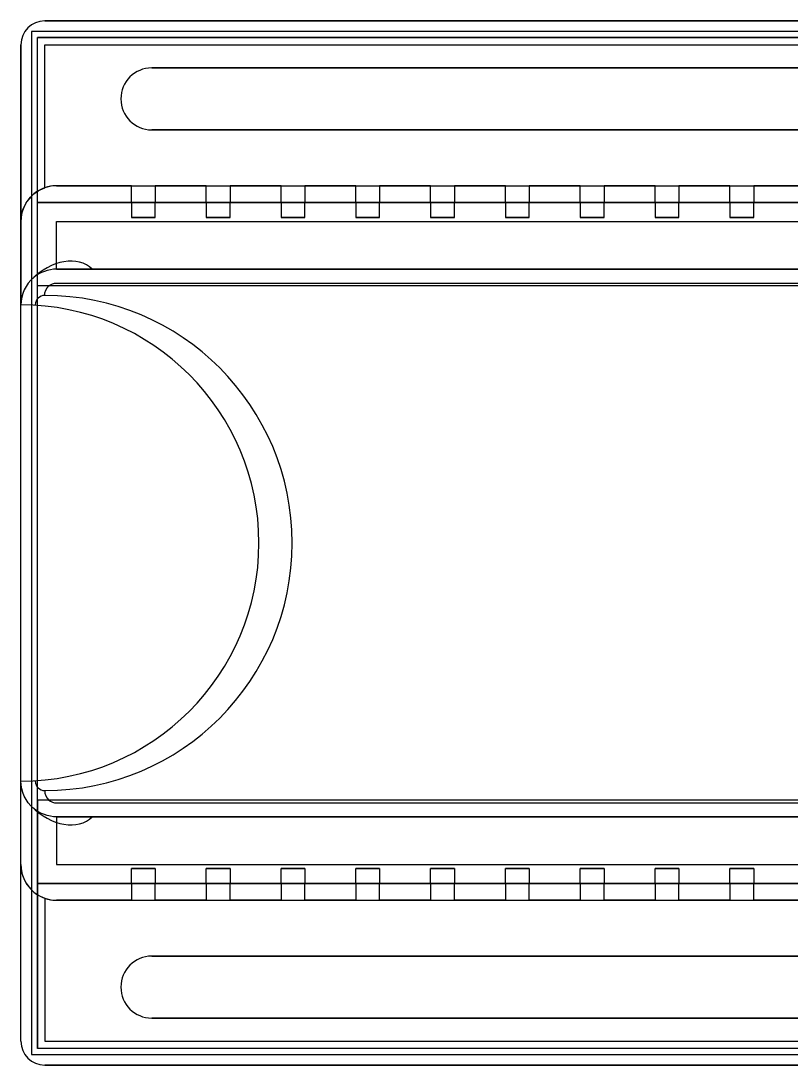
# Model space of a CAD drawing. Header units: millimetres. Extents: x 0 to 127, y -45 to 45.
# Drawn here: x 0 to 64.7, y -43.9 to 43.9 of the extents above; entities that cross this region are included whole.
import ezdxf

# ---------------------------------------------------------------- set-up
doc = ezdxf.new("R2010")
doc.units = ezdxf.units.MM
doc.layers.add('Part__Feature', color=7, linetype='CONTINUOUS')

msp = doc.modelspace()

# ---------------------------------------------------------------- linework, layer by layer
at = {"layer": 'Part__Feature'}
for p, q in [((2, 43.85, 14.54), (2, 43.85)), ((104, 43.85, 14.54), (2, 43.85, 14.54)), ((2, 43.85, 14.54), (2, 43.85)), ((104, 43.85, 14.54), (2, 43.85, 14.54)), ((2, 43.85), (105, 43.85)), ((2, 43.85), (105, 43.85)), ((0.9, 42.95), (0.9, -42.95)), ((0.9, 42.95), (0.9, 42.95, 2)), ((0.9, 42.95, 2), (0.9, -42.95, 2)), ((106.1, 42.95), (0.9, 42.95)), ((106.1, 42.95, 2), (0.9, 42.95, 2)), ((0.9, 42.95), (0.9, 42.95, 2)), ((0.9, 42.95, 2), (0.9, -42.95, 2)), ((106.1, 42.95, 2), (0.9, 42.95, 2)), ((106.1, 42.95), (0.9, 42.95)), ((0.9, 42.95), (0.9, -42.95)), ((1.4, -42.45, 2), (1.4, 42.45, 2)), ((1.4, 42.45, 2), (105.6, 42.45, 2)), ((1.4, 28.6, 15.14), (1.4, 42.45, 15.14)), ((105.6, 42.45, 15.14), (1.4, 42.45, 15.14)), ((1.4, 42.45, 2), (105.6, 42.45, 2)), ((105.6, 42.45, 15.14), (1.4, 42.45, 15.14)), ((1.4, 42.45, 15.14), (1.4, 42.45, 2)), ((1.4, -42.45, 2), (1.4, 42.45, 2)), ((1.4, 42.45, 15.14), (1.4, 42.45, 2)), ((1.4, 28.6, 15.14), (1.4, 42.45, 15.14)), ((0, 41.85), (0, 41.85, 14.54)), ((0, 41.85, 14.54), (0, 27, 14.54)), ((0, 41.85, 14.54), (0, 27, 14.54)), ((0, 41.85), (0, 41.85, 14.54)), ((0, -41.85), (0, 41.85)), ((0, -41.85), (0, 41.85)), ((2, 29.828, 16.54), (2, 41.85, 16.54)), ((2, 41.85, 16.54), (104, 41.85, 16.54)), ((2, 41.85, 16.54), (104, 41.85, 16.54)), ((2, 29.828, 16.54), (2, 41.85, 16.54)), ((96, 39.9, 15.14), (11, 39.9, 15.14)), ((11, 39.9, 16.54), (96, 39.9, 16.54)), ((11, 39.9, 16.54), (11, 39.9, 15.14)), ((11, 39.9, 16.54), (11, 39.9, 15.14)), ((11, 39.9, 16.54), (96, 39.9, 16.54)), ((96, 39.9, 15.14), (11, 39.9, 15.14)), ((11, 34.7, 16.54), (11, 34.7, 15.14)), ((11, 34.7, 15.14), (96, 34.7, 15.14)), ((11, 34.7, 16.54), (11, 34.7, 15.14)), ((96, 34.7, 16.54), (11, 34.7, 16.54)), ((96, 34.7, 16.54), (11, 34.7, 16.54)), ((11, 34.7, 15.14), (96, 34.7, 15.14)), ((9.285, 30, 32.54), (3, 30, 32.54)), ((3, 30, 32.54), (3, 30, 16.54)), ((3, 30, 16.54), (104, 30, 16.54)), ((3, 30, 16.54), (104, 30, 16.54)), ((3, 30, 32.54), (3, 30, 16.54)), ((9.285, 30, 32.54), (3, 30, 32.54)), ((9.285, 30, 20.54), (11.285, 30, 20.54)), ((9.285, 28.6, 20.54), (9.285, 30, 20.54)), ((9.285, 28.6, 20.54), (9.285, 30, 20.54)), ((9.285, 30, 32.54), (9.285, 30, 20.54)), ((9.285, 30, 32.54), (9.285, 30, 20.54)), ((9.285, 30, 20.54), (11.285, 30, 20.54)), ((11.285, 30, 20.54), (11.285, 28.6, 20.54)), ((11.285, 30, 20.54), (11.285, 30, 32.54)), ((11.285, 30, 20.54), (11.285, 28.6, 20.54)), ((15.571, 30, 32.54), (11.285, 30, 32.54)), ((11.285, 30, 20.54), (11.285, 30, 32.54)), ((15.571, 30, 32.54), (11.285, 30, 32.54)), ((15.571, 30, 20.54), (17.571, 30, 20.54)), ((15.571, 28.6, 20.54), (15.571, 30, 20.54)), ((15.571, 28.6, 20.54), (15.571, 30, 20.54)), ((15.571, 30, 32.54), (15.571, 30, 20.54)), ((15.571, 30, 32.54), (15.571, 30, 20.54)), ((15.571, 30, 20.54), (17.571, 30, 20.54)), ((17.571, 30, 20.54), (17.571, 28.6, 20.54)), ((17.571, 30, 20.54), (17.571, 30, 32.54)), ((17.571, 30, 20.54), (17.571, 28.6, 20.54)), ((21.856, 30, 32.54), (17.571, 30, 32.54)), ((17.571, 30, 20.54), (17.571, 30, 32.54)), ((21.856, 30, 32.54), (17.571, 30, 32.54)), ((21.856, 30, 20.54), (23.856, 30, 20.54)), ((21.856, 28.6, 20.54), (21.856, 30, 20.54)), ((21.856, 28.6, 20.54), (21.856, 30, 20.54)), ((21.856, 30, 32.54), (21.856, 30, 20.54)), ((21.856, 30, 32.54), (21.856, 30, 20.54)), ((21.856, 30, 20.54), (23.856, 30, 20.54)), ((23.856, 30, 20.54), (23.856, 28.6, 20.54)), ((23.856, 30, 20.54), (23.856, 30, 32.54)), ((23.856, 30, 20.54), (23.856, 28.6, 20.54)), ((28.141, 30, 32.54), (23.856, 30, 32.54)), ((23.856, 30, 20.54), (23.856, 30, 32.54)), ((28.141, 30, 32.54), (23.856, 30, 32.54)), ((28.141, 30, 20.54), (30.141, 30, 20.54)), ((28.141, 28.6, 20.54), (28.141, 30, 20.54)), ((28.141, 28.6, 20.54), (28.141, 30, 20.54)), ((28.141, 30, 32.54), (28.141, 30, 20.54)), ((28.141, 30, 32.54), (28.141, 30, 20.54)), ((28.141, 30, 20.54), (30.141, 30, 20.54)), ((30.141, 30, 20.54), (30.141, 28.6, 20.54)), ((30.141, 30, 20.54), (30.141, 30, 32.54)), ((30.141, 30, 20.54), (30.141, 28.6, 20.54)), ((34.427, 30, 32.54), (30.141, 30, 32.54)), ((30.141, 30, 20.54), (30.141, 30, 32.54)), ((34.427, 30, 32.54), (30.141, 30, 32.54)), ((34.427, 30, 20.54), (36.427, 30, 20.54)), ((34.427, 28.6, 20.54), (34.427, 30, 20.54)), ((34.427, 28.6, 20.54), (34.427, 30, 20.54)), ((34.427, 30, 32.54), (34.427, 30, 20.54)), ((34.427, 30, 32.54), (34.427, 30, 20.54)), ((34.427, 30, 20.54), (36.427, 30, 20.54)), ((36.427, 30, 20.54), (36.427, 28.6, 20.54)), ((36.427, 30, 20.54), (36.427, 30, 32.54)), ((36.427, 30, 20.54), (36.427, 28.6, 20.54)), ((40.712, 30, 32.54), (36.427, 30, 32.54)), ((36.427, 30, 20.54), (36.427, 30, 32.54)), ((40.712, 30, 32.54), (36.427, 30, 32.54)), ((40.712, 30, 20.54), (42.712, 30, 20.54)), ((40.712, 28.6, 20.54), (40.712, 30, 20.54)), ((40.712, 28.6, 20.54), (40.712, 30, 20.54)), ((40.712, 30, 32.54), (40.712, 30, 20.54)), ((40.712, 30, 32.54), (40.712, 30, 20.54)), ((40.712, 30, 20.54), (42.712, 30, 20.54)), ((42.712, 30, 20.54), (42.712, 28.6, 20.54)), ((42.712, 30, 20.54), (42.712, 30, 32.54)), ((42.712, 30, 20.54), (42.712, 28.6, 20.54)), ((46.997, 30, 32.54), (42.712, 30, 32.54)), ((42.712, 30, 20.54), (42.712, 30, 32.54)), ((46.997, 30, 32.54), (42.712, 30, 32.54)), ((46.997, 30, 20.54), (48.997, 30, 20.54)), ((46.997, 28.6, 20.54), (46.997, 30, 20.54)), ((46.997, 28.6, 20.54), (46.997, 30, 20.54)), ((46.997, 30, 32.54), (46.997, 30, 20.54)), ((46.997, 30, 32.54), (46.997, 30, 20.54)), ((46.997, 30, 20.54), (48.997, 30, 20.54)), ((48.997, 30, 20.54), (48.997, 28.6, 20.54)), ((48.997, 30, 20.54), (48.997, 30, 32.54)), ((48.997, 30, 20.54), (48.997, 28.6, 20.54)), ((53.283, 30, 32.54), (48.997, 30, 32.54)), ((48.997, 30, 20.54), (48.997, 30, 32.54)), ((53.283, 30, 32.54), (48.997, 30, 32.54)), ((53.283, 30, 20.54), (55.283, 30, 20.54)), ((53.283, 28.6, 20.54), (53.283, 30, 20.54)), ((53.283, 28.6, 20.54), (53.283, 30, 20.54)), ((53.283, 30, 32.54), (53.283, 30, 20.54)), ((53.283, 30, 32.54), (53.283, 30, 20.54)), ((53.283, 30, 20.54), (55.283, 30, 20.54)), ((55.283, 30, 20.54), (55.283, 28.6, 20.54)), ((55.283, 30, 20.54), (55.283, 30, 32.54)), ((55.283, 30, 20.54), (55.283, 28.6, 20.54)), ((59.568, 30, 32.54), (55.283, 30, 32.54)), ((55.283, 30, 20.54), (55.283, 30, 32.54)), ((59.568, 30, 32.54), (55.283, 30, 32.54)), ((59.568, 30, 20.54), (61.568, 30, 20.54)), ((59.568, 28.6, 20.54), (59.568, 30, 20.54)), ((59.568, 28.6, 20.54), (59.568, 30, 20.54)), ((59.568, 30, 32.54), (59.568, 30, 20.54)), ((59.568, 30, 32.54), (59.568, 30, 20.54)), ((59.568, 30, 20.54), (61.568, 30, 20.54)), ((61.568, 30, 20.54), (61.568, 28.6, 20.54)), ((61.568, 30, 20.54), (61.568, 30, 32.54)), ((61.568, 30, 20.54), (61.568, 28.6, 20.54)), ((65.853, 30, 32.54), (61.568, 30, 32.54)), ((61.568, 30, 20.54), (61.568, 30, 32.54)), ((65.853, 30, 32.54), (61.568, 30, 32.54)), ((9.285, 28.6, 34.14), (1.4, 28.6, 34.14)), ((1.4, 28.6, 34.14), (1.4, 28.6, 15.14)), ((1.4, 28.6, 15.14), (105.6, 28.6, 15.14)), ((1.4, 21.6, 34.14), (1.4, 28.6, 34.14)), ((9.285, 28.6, 34.14), (1.4, 28.6, 34.14)), ((1.4, 28.6, 15.14), (105.6, 28.6, 15.14)), ((1.4, 28.6, 34.14), (1.4, 28.6, 15.14)), ((1.4, 21.6, 34.14), (1.4, 28.6, 34.14)), ((11.285, 28.6, 20.54), (9.285, 28.6, 20.54)), ((9.285, 28.6, 34.14), (9.285, 27.34, 34.14)), ((9.285, 28.6, 20.54), (9.285, 28.6, 34.14)), ((11.285, 28.6, 20.54), (9.285, 28.6, 20.54)), ((9.285, 28.6, 20.54), (9.285, 28.6, 34.14)), ((9.285, 28.6, 34.14), (9.285, 27.34, 34.14)), ((11.285, 28.6, 34.14), (11.285, 28.6, 20.54)), ((11.285, 27.34, 34.14), (11.285, 28.6, 34.14)), ((15.571, 28.6, 34.14), (11.285, 28.6, 34.14)), ((11.285, 28.6, 34.14), (11.285, 28.6, 20.54)), ((11.285, 27.34, 34.14), (11.285, 28.6, 34.14)), ((15.571, 28.6, 34.14), (11.285, 28.6, 34.14)), ((17.571, 28.6, 20.54), (15.571, 28.6, 20.54)), ((15.571, 28.6, 34.14), (15.571, 27.34, 34.14)), ((15.571, 28.6, 20.54), (15.571, 28.6, 34.14)), ((17.571, 28.6, 20.54), (15.571, 28.6, 20.54)), ((15.571, 28.6, 20.54), (15.571, 28.6, 34.14)), ((15.571, 28.6, 34.14), (15.571, 27.34, 34.14)), ((17.571, 28.6, 34.14), (17.571, 28.6, 20.54)), ((17.571, 27.34, 34.14), (17.571, 28.6, 34.14)), ((21.856, 28.6, 34.14), (17.571, 28.6, 34.14)), ((17.571, 28.6, 34.14), (17.571, 28.6, 20.54)), ((17.571, 27.34, 34.14), (17.571, 28.6, 34.14)), ((21.856, 28.6, 34.14), (17.571, 28.6, 34.14)), ((23.856, 28.6, 20.54), (21.856, 28.6, 20.54)), ((21.856, 28.6, 34.14), (21.856, 27.34, 34.14)), ((21.856, 28.6, 20.54), (21.856, 28.6, 34.14)), ((23.856, 28.6, 20.54), (21.856, 28.6, 20.54)), ((21.856, 28.6, 20.54), (21.856, 28.6, 34.14)), ((21.856, 28.6, 34.14), (21.856, 27.34, 34.14)), ((23.856, 28.6, 34.14), (23.856, 28.6, 20.54)), ((23.856, 27.34, 34.14), (23.856, 28.6, 34.14)), ((28.141, 28.6, 34.14), (23.856, 28.6, 34.14)), ((23.856, 28.6, 34.14), (23.856, 28.6, 20.54)), ((23.856, 27.34, 34.14), (23.856, 28.6, 34.14)), ((28.141, 28.6, 34.14), (23.856, 28.6, 34.14)), ((30.141, 28.6, 20.54), (28.141, 28.6, 20.54)), ((28.141, 28.6, 34.14), (28.141, 27.34, 34.14)), ((28.141, 28.6, 20.54), (28.141, 28.6, 34.14)), ((30.141, 28.6, 20.54), (28.141, 28.6, 20.54)), ((28.141, 28.6, 20.54), (28.141, 28.6, 34.14)), ((28.141, 28.6, 34.14), (28.141, 27.34, 34.14)), ((30.141, 28.6, 34.14), (30.141, 28.6, 20.54)), ((30.141, 27.34, 34.14), (30.141, 28.6, 34.14)), ((34.427, 28.6, 34.14), (30.141, 28.6, 34.14)), ((30.141, 28.6, 34.14), (30.141, 28.6, 20.54)), ((30.141, 27.34, 34.14), (30.141, 28.6, 34.14)), ((34.427, 28.6, 34.14), (30.141, 28.6, 34.14)), ((36.427, 28.6, 20.54), (34.427, 28.6, 20.54)), ((34.427, 28.6, 34.14), (34.427, 27.34, 34.14)), ((34.427, 28.6, 20.54), (34.427, 28.6, 34.14)), ((36.427, 28.6, 20.54), (34.427, 28.6, 20.54)), ((34.427, 28.6, 20.54), (34.427, 28.6, 34.14)), ((34.427, 28.6, 34.14), (34.427, 27.34, 34.14)), ((36.427, 28.6, 34.14), (36.427, 28.6, 20.54)), ((36.427, 27.34, 34.14), (36.427, 28.6, 34.14)), ((40.712, 28.6, 34.14), (36.427, 28.6, 34.14)), ((36.427, 28.6, 34.14), (36.427, 28.6, 20.54)), ((36.427, 27.34, 34.14), (36.427, 28.6, 34.14)), ((40.712, 28.6, 34.14), (36.427, 28.6, 34.14)), ((42.712, 28.6, 20.54), (40.712, 28.6, 20.54)), ((40.712, 28.6, 34.14), (40.712, 27.34, 34.14)), ((40.712, 28.6, 20.54), (40.712, 28.6, 34.14)), ((42.712, 28.6, 20.54), (40.712, 28.6, 20.54)), ((40.712, 28.6, 20.54), (40.712, 28.6, 34.14)), ((40.712, 28.6, 34.14), (40.712, 27.34, 34.14)), ((42.712, 28.6, 34.14), (42.712, 28.6, 20.54)), ((42.712, 27.34, 34.14), (42.712, 28.6, 34.14)), ((46.997, 28.6, 34.14), (42.712, 28.6, 34.14)), ((42.712, 28.6, 34.14), (42.712, 28.6, 20.54)), ((42.712, 27.34, 34.14), (42.712, 28.6, 34.14)), ((46.997, 28.6, 34.14), (42.712, 28.6, 34.14)), ((48.997, 28.6, 20.54), (46.997, 28.6, 20.54)), ((46.997, 28.6, 34.14), (46.997, 27.34, 34.14)), ((46.997, 28.6, 20.54), (46.997, 28.6, 34.14)), ((48.997, 28.6, 20.54), (46.997, 28.6, 20.54)), ((46.997, 28.6, 20.54), (46.997, 28.6, 34.14)), ((46.997, 28.6, 34.14), (46.997, 27.34, 34.14)), ((48.997, 28.6, 34.14), (48.997, 28.6, 20.54)), ((48.997, 27.34, 34.14), (48.997, 28.6, 34.14)), ((53.283, 28.6, 34.14), (48.997, 28.6, 34.14)), ((48.997, 28.6, 34.14), (48.997, 28.6, 20.54)), ((48.997, 27.34, 34.14), (48.997, 28.6, 34.14)), ((53.283, 28.6, 34.14), (48.997, 28.6, 34.14)), ((55.283, 28.6, 20.54), (53.283, 28.6, 20.54)), ((53.283, 28.6, 34.14), (53.283, 27.34, 34.14)), ((53.283, 28.6, 20.54), (53.283, 28.6, 34.14)), ((55.283, 28.6, 20.54), (53.283, 28.6, 20.54)), ((53.283, 28.6, 20.54), (53.283, 28.6, 34.14)), ((53.283, 28.6, 34.14), (53.283, 27.34, 34.14)), ((55.283, 28.6, 34.14), (55.283, 28.6, 20.54)), ((55.283, 27.34, 34.14), (55.283, 28.6, 34.14)), ((59.568, 28.6, 34.14), (55.283, 28.6, 34.14)), ((55.283, 28.6, 34.14), (55.283, 28.6, 20.54)), ((55.283, 27.34, 34.14), (55.283, 28.6, 34.14)), ((59.568, 28.6, 34.14), (55.283, 28.6, 34.14)), ((61.568, 28.6, 20.54), (59.568, 28.6, 20.54)), ((59.568, 28.6, 34.14), (59.568, 27.34, 34.14)), ((59.568, 28.6, 20.54), (59.568, 28.6, 34.14)), ((61.568, 28.6, 20.54), (59.568, 28.6, 20.54)), ((59.568, 28.6, 20.54), (59.568, 28.6, 34.14)), ((59.568, 28.6, 34.14), (59.568, 27.34, 34.14)), ((61.568, 28.6, 34.14), (61.568, 28.6, 20.54)), ((61.568, 27.34, 34.14), (61.568, 28.6, 34.14)), ((65.853, 28.6, 34.14), (61.568, 28.6, 34.14)), ((61.568, 28.6, 34.14), (61.568, 28.6, 20.54)), ((61.568, 27.34, 34.14), (61.568, 28.6, 34.14)), ((65.853, 28.6, 34.14), (61.568, 28.6, 34.14)), ((11.285, 27.34, 35.521), (9.285, 27.34, 35.521)), ((9.285, 27.34, 34.14), (11.285, 27.34, 34.14)), ((9.285, 27.34, 35.521), (9.285, 27.34, 34.14)), ((9.285, 27.34, 35.521), (9.285, 27.34, 34.14)), ((11.285, 27.34, 35.521), (9.285, 27.34, 35.521)), ((9.285, 27.34, 34.14), (11.285, 27.34, 34.14)), ((11.285, 27.34, 35.521), (11.285, 27.34, 34.14)), ((11.285, 27.34, 35.521), (11.285, 27.34, 34.14)), ((17.571, 27.34, 35.521), (15.571, 27.34, 35.521)), ((15.571, 27.34, 34.14), (17.571, 27.34, 34.14)), ((15.571, 27.34, 35.521), (15.571, 27.34, 34.14)), ((15.571, 27.34, 35.521), (15.571, 27.34, 34.14)), ((17.571, 27.34, 35.521), (15.571, 27.34, 35.521)), ((15.571, 27.34, 34.14), (17.571, 27.34, 34.14)), ((17.571, 27.34, 35.521), (17.571, 27.34, 34.14)), ((17.571, 27.34, 35.521), (17.571, 27.34, 34.14)), ((23.856, 27.34, 35.521), (21.856, 27.34, 35.521)), ((21.856, 27.34, 34.14), (23.856, 27.34, 34.14)), ((21.856, 27.34, 35.521), (21.856, 27.34, 34.14)), ((21.856, 27.34, 35.521), (21.856, 27.34, 34.14)), ((23.856, 27.34, 35.521), (21.856, 27.34, 35.521)), ((21.856, 27.34, 34.14), (23.856, 27.34, 34.14)), ((23.856, 27.34, 35.521), (23.856, 27.34, 34.14)), ((23.856, 27.34, 35.521), (23.856, 27.34, 34.14)), ((30.141, 27.34, 35.521), (28.141, 27.34, 35.521)), ((28.141, 27.34, 34.14), (30.141, 27.34, 34.14)), ((28.141, 27.34, 35.521), (28.141, 27.34, 34.14)), ((28.141, 27.34, 35.521), (28.141, 27.34, 34.14)), ((30.141, 27.34, 35.521), (28.141, 27.34, 35.521)), ((28.141, 27.34, 34.14), (30.141, 27.34, 34.14)), ((30.141, 27.34, 35.521), (30.141, 27.34, 34.14)), ((30.141, 27.34, 35.521), (30.141, 27.34, 34.14)), ((36.427, 27.34, 35.521), (34.427, 27.34, 35.521)), ((34.427, 27.34, 34.14), (36.427, 27.34, 34.14)), ((34.427, 27.34, 35.521), (34.427, 27.34, 34.14)), ((34.427, 27.34, 35.521), (34.427, 27.34, 34.14)), ((36.427, 27.34, 35.521), (34.427, 27.34, 35.521)), ((34.427, 27.34, 34.14), (36.427, 27.34, 34.14)), ((36.427, 27.34, 35.521), (36.427, 27.34, 34.14)), ((36.427, 27.34, 35.521), (36.427, 27.34, 34.14)), ((42.712, 27.34, 35.521), (40.712, 27.34, 35.521)), ((40.712, 27.34, 34.14), (42.712, 27.34, 34.14)), ((40.712, 27.34, 35.521), (40.712, 27.34, 34.14)), ((40.712, 27.34, 35.521), (40.712, 27.34, 34.14)), ((42.712, 27.34, 35.521), (40.712, 27.34, 35.521)), ((40.712, 27.34, 34.14), (42.712, 27.34, 34.14)), ((42.712, 27.34, 35.521), (42.712, 27.34, 34.14)), ((42.712, 27.34, 35.521), (42.712, 27.34, 34.14)), ((48.997, 27.34, 35.521), (46.997, 27.34, 35.521)), ((46.997, 27.34, 34.14), (48.997, 27.34, 34.14)), ((46.997, 27.34, 35.521), (46.997, 27.34, 34.14)), ((46.997, 27.34, 35.521), (46.997, 27.34, 34.14)), ((48.997, 27.34, 35.521), (46.997, 27.34, 35.521)), ((46.997, 27.34, 34.14), (48.997, 27.34, 34.14)), ((48.997, 27.34, 35.521), (48.997, 27.34, 34.14)), ((48.997, 27.34, 35.521), (48.997, 27.34, 34.14)), ((55.283, 27.34, 35.521), (53.283, 27.34, 35.521)), ((53.283, 27.34, 34.14), (55.283, 27.34, 34.14)), ((53.283, 27.34, 35.521), (53.283, 27.34, 34.14)), ((53.283, 27.34, 35.521), (53.283, 27.34, 34.14)), ((55.283, 27.34, 35.521), (53.283, 27.34, 35.521)), ((53.283, 27.34, 34.14), (55.283, 27.34, 34.14)), ((55.283, 27.34, 35.521), (55.283, 27.34, 34.14)), ((55.283, 27.34, 35.521), (55.283, 27.34, 34.14)), ((61.568, 27.34, 35.521), (59.568, 27.34, 35.521)), ((59.568, 27.34, 34.14), (61.568, 27.34, 34.14)), ((59.568, 27.34, 35.521), (59.568, 27.34, 34.14)), ((59.568, 27.34, 35.521), (59.568, 27.34, 34.14)), ((61.568, 27.34, 35.521), (59.568, 27.34, 35.521)), ((59.568, 27.34, 34.14), (61.568, 27.34, 34.14)), ((61.568, 27.34, 35.521), (61.568, 27.34, 34.14)), ((61.568, 27.34, 35.521), (61.568, 27.34, 34.14)), ((0, 27, 14.54), (0, 27, 32.54)), ((0, 27, 32.54), (0, 20, 32.54)), ((0, 27, 32.54), (0, 20, 32.54)), ((0, 27, 14.54), (0, 27, 32.54)), ((3, 27, 35.54), (104, 27, 35.54)), ((3, 23, 35.54), (3, 27, 35.54)), ((3, 27, 35.54), (104, 27, 35.54)), ((3, 23, 35.54), (3, 27, 35.54)), ((3, 23, 48.572), (3, 23, 35.54)), ((104, 23, 48.572), (3, 23, 48.572)), ((3, 23, 35.54), (104, 23, 35.54)), ((3, 23, 35.54), (104, 23, 35.54)), ((3, 23, 48.572), (3, 23, 35.54)), ((104, 23, 48.572), (3, 23, 48.572)), ((105.6, 21.6, 34.14), (1.4, 21.6, 34.14)), ((1.4, -21.6, 48.44), (1.4, 21.6, 48.44)), ((105.6, 21.6, 48.44), (1.4, 21.6, 48.44)), ((1.4, 21.6, 48.44), (1.4, 21.6, 34.14)), ((105.6, 21.6, 34.14), (1.4, 21.6, 34.14)), ((105.6, 21.6, 48.44), (1.4, 21.6, 48.44)), ((1.4, 21.6, 48.44), (1.4, 21.6, 34.14)), ((1.4, -21.6, 48.44), (1.4, 21.6, 48.44)), ((3, 21.831, 50.391), (104, 21.831, 50.391)), ((3, 21.831, 50.391), (104, 21.831, 50.391)), ((0, 20, 32.54), (0, 20, 49.016)), ((0, 20, 32.54), (0, 20, 49.016)), ((0, -20, 32.54), (0, -20, 49.016)), ((0, -27, 32.54), (0, -20, 32.54)), ((0, -27, 32.54), (0, -20, 32.54)), ((0, -20, 32.54), (0, -20, 49.016)), ((1.4, -21.6, 34.14), (1.4, -28.6, 34.14)), ((105.6, -21.6, 34.14), (1.4, -21.6, 34.14)), ((1.4, -21.6, 48.44), (1.4, -21.6, 34.14)), ((105.6, -21.6, 48.44), (1.4, -21.6, 48.44)), ((105.6, -21.6, 34.14), (1.4, -21.6, 34.14)), ((105.6, -21.6, 48.44), (1.4, -21.6, 48.44)), ((1.4, -21.6, 48.44), (1.4, -21.6, 34.14)), ((1.4, -21.6, 34.14), (1.4, -28.6, 34.14)), ((3, -21.831, 50.391), (104, -21.831, 50.391)), ((3, -21.831, 50.391), (104, -21.831, 50.391)), ((3, -23, 48.572), (3, -23, 35.54)), ((3, -23, 35.54), (3, -27, 35.54)), ((104, -23, 48.572), (3, -23, 48.572)), ((3, -23, 35.54), (104, -23, 35.54)), ((3, -23, 35.54), (3, -27, 35.54)), ((104, -23, 48.572), (3, -23, 48.572)), ((3, -23, 48.572), (3, -23, 35.54)), ((3, -23, 35.54), (104, -23, 35.54)), ((0, -41.85, 14.54), (0, -27, 14.54)), ((0, -27, 14.54), (0, -27, 32.54)), ((0, -41.85, 14.54), (0, -27, 14.54)), ((0, -27, 14.54), (0, -27, 32.54)), ((3, -27, 35.54), (104, -27, 35.54)), ((3, -27, 35.54), (104, -27, 35.54)), ((11.285, -27.34, 35.521), (9.285, -27.34, 35.521)), ((9.285, -27.34, 35.521), (9.285, -27.34, 34.14)), ((9.285, -27.34, 34.14), (11.285, -27.34, 34.14)), ((9.285, -28.6, 34.14), (9.285, -27.34, 34.14)), ((9.285, -27.34, 35.521), (9.285, -27.34, 34.14)), ((11.285, -27.34, 35.521), (9.285, -27.34, 35.521)), ((9.285, -27.34, 34.14), (11.285, -27.34, 34.14)), ((9.285, -28.6, 34.14), (9.285, -27.34, 34.14)), ((11.285, -27.34, 35.521), (11.285, -27.34, 34.14)), ((11.285, -27.34, 35.521), (11.285, -27.34, 34.14)), ((11.285, -27.34, 34.14), (11.285, -28.6, 34.14)), ((11.285, -27.34, 34.14), (11.285, -28.6, 34.14)), ((17.571, -27.34, 35.521), (15.571, -27.34, 35.521)), ((15.571, -27.34, 35.521), (15.571, -27.34, 34.14)), ((15.571, -27.34, 34.14), (17.571, -27.34, 34.14)), ((15.571, -28.6, 34.14), (15.571, -27.34, 34.14)), ((15.571, -27.34, 35.521), (15.571, -27.34, 34.14)), ((17.571, -27.34, 35.521), (15.571, -27.34, 35.521)), ((15.571, -27.34, 34.14), (17.571, -27.34, 34.14)), ((15.571, -28.6, 34.14), (15.571, -27.34, 34.14)), ((17.571, -27.34, 35.521), (17.571, -27.34, 34.14)), ((17.571, -27.34, 35.521), (17.571, -27.34, 34.14)), ((17.571, -27.34, 34.14), (17.571, -28.6, 34.14)), ((17.571, -27.34, 34.14), (17.571, -28.6, 34.14)), ((23.856, -27.34, 35.521), (21.856, -27.34, 35.521)), ((21.856, -27.34, 35.521), (21.856, -27.34, 34.14)), ((21.856, -27.34, 34.14), (23.856, -27.34, 34.14)), ((21.856, -28.6, 34.14), (21.856, -27.34, 34.14)), ((21.856, -27.34, 35.521), (21.856, -27.34, 34.14)), ((23.856, -27.34, 35.521), (21.856, -27.34, 35.521)), ((21.856, -27.34, 34.14), (23.856, -27.34, 34.14)), ((21.856, -28.6, 34.14), (21.856, -27.34, 34.14)), ((23.856, -27.34, 35.521), (23.856, -27.34, 34.14)), ((23.856, -27.34, 35.521), (23.856, -27.34, 34.14)), ((23.856, -27.34, 34.14), (23.856, -28.6, 34.14)), ((23.856, -27.34, 34.14), (23.856, -28.6, 34.14)), ((30.141, -27.34, 35.521), (28.141, -27.34, 35.521)), ((28.141, -27.34, 35.521), (28.141, -27.34, 34.14)), ((28.141, -27.34, 34.14), (30.141, -27.34, 34.14)), ((28.141, -28.6, 34.14), (28.141, -27.34, 34.14)), ((28.141, -27.34, 35.521), (28.141, -27.34, 34.14)), ((30.141, -27.34, 35.521), (28.141, -27.34, 35.521)), ((28.141, -27.34, 34.14), (30.141, -27.34, 34.14)), ((28.141, -28.6, 34.14), (28.141, -27.34, 34.14)), ((30.141, -27.34, 35.521), (30.141, -27.34, 34.14)), ((30.141, -27.34, 35.521), (30.141, -27.34, 34.14)), ((30.141, -27.34, 34.14), (30.141, -28.6, 34.14)), ((30.141, -27.34, 34.14), (30.141, -28.6, 34.14)), ((36.427, -27.34, 35.521), (34.427, -27.34, 35.521)), ((34.427, -27.34, 35.521), (34.427, -27.34, 34.14)), ((34.427, -27.34, 34.14), (36.427, -27.34, 34.14)), ((34.427, -28.6, 34.14), (34.427, -27.34, 34.14)), ((34.427, -27.34, 35.521), (34.427, -27.34, 34.14)), ((36.427, -27.34, 35.521), (34.427, -27.34, 35.521)), ((34.427, -27.34, 34.14), (36.427, -27.34, 34.14)), ((34.427, -28.6, 34.14), (34.427, -27.34, 34.14)), ((36.427, -27.34, 35.521), (36.427, -27.34, 34.14)), ((36.427, -27.34, 35.521), (36.427, -27.34, 34.14)), ((36.427, -27.34, 34.14), (36.427, -28.6, 34.14)), ((36.427, -27.34, 34.14), (36.427, -28.6, 34.14)), ((42.712, -27.34, 35.521), (40.712, -27.34, 35.521)), ((40.712, -27.34, 35.521), (40.712, -27.34, 34.14)), ((40.712, -27.34, 34.14), (42.712, -27.34, 34.14)), ((40.712, -28.6, 34.14), (40.712, -27.34, 34.14)), ((40.712, -27.34, 35.521), (40.712, -27.34, 34.14)), ((42.712, -27.34, 35.521), (40.712, -27.34, 35.521)), ((40.712, -27.34, 34.14), (42.712, -27.34, 34.14)), ((40.712, -28.6, 34.14), (40.712, -27.34, 34.14)), ((42.712, -27.34, 35.521), (42.712, -27.34, 34.14)), ((42.712, -27.34, 35.521), (42.712, -27.34, 34.14)), ((42.712, -27.34, 34.14), (42.712, -28.6, 34.14)), ((42.712, -27.34, 34.14), (42.712, -28.6, 34.14)), ((48.997, -27.34, 35.521), (46.997, -27.34, 35.521)), ((46.997, -27.34, 35.521), (46.997, -27.34, 34.14)), ((46.997, -27.34, 34.14), (48.997, -27.34, 34.14)), ((46.997, -28.6, 34.14), (46.997, -27.34, 34.14)), ((46.997, -27.34, 35.521), (46.997, -27.34, 34.14)), ((48.997, -27.34, 35.521), (46.997, -27.34, 35.521)), ((46.997, -27.34, 34.14), (48.997, -27.34, 34.14)), ((46.997, -28.6, 34.14), (46.997, -27.34, 34.14)), ((48.997, -27.34, 35.521), (48.997, -27.34, 34.14)), ((48.997, -27.34, 35.521), (48.997, -27.34, 34.14)), ((48.997, -27.34, 34.14), (48.997, -28.6, 34.14)), ((48.997, -27.34, 34.14), (48.997, -28.6, 34.14)), ((55.283, -27.34, 35.521), (53.283, -27.34, 35.521)), ((53.283, -27.34, 35.521), (53.283, -27.34, 34.14)), ((53.283, -27.34, 34.14), (55.283, -27.34, 34.14)), ((53.283, -28.6, 34.14), (53.283, -27.34, 34.14)), ((53.283, -27.34, 35.521), (53.283, -27.34, 34.14)), ((55.283, -27.34, 35.521), (53.283, -27.34, 35.521)), ((53.283, -27.34, 34.14), (55.283, -27.34, 34.14)), ((53.283, -28.6, 34.14), (53.283, -27.34, 34.14)), ((55.283, -27.34, 35.521), (55.283, -27.34, 34.14)), ((55.283, -27.34, 35.521), (55.283, -27.34, 34.14)), ((55.283, -27.34, 34.14), (55.283, -28.6, 34.14)), ((55.283, -27.34, 34.14), (55.283, -28.6, 34.14)), ((61.568, -27.34, 35.521), (59.568, -27.34, 35.521)), ((59.568, -27.34, 35.521), (59.568, -27.34, 34.14)), ((59.568, -27.34, 34.14), (61.568, -27.34, 34.14)), ((59.568, -28.6, 34.14), (59.568, -27.34, 34.14)), ((59.568, -27.34, 35.521), (59.568, -27.34, 34.14)), ((61.568, -27.34, 35.521), (59.568, -27.34, 35.521)), ((59.568, -27.34, 34.14), (61.568, -27.34, 34.14)), ((59.568, -28.6, 34.14), (59.568, -27.34, 34.14)), ((61.568, -27.34, 35.521), (61.568, -27.34, 34.14)), ((61.568, -27.34, 35.521), (61.568, -27.34, 34.14)), ((61.568, -27.34, 34.14), (61.568, -28.6, 34.14)), ((61.568, -27.34, 34.14), (61.568, -28.6, 34.14)), ((1.4, -28.6, 15.14), (105.6, -28.6, 15.14)), ((1.4, -28.6, 34.14), (1.4, -28.6, 15.14)), ((9.285, -28.6, 34.14), (1.4, -28.6, 34.14)), ((9.285, -28.6, 34.14), (1.4, -28.6, 34.14)), ((1.4, -28.6, 15.14), (1.4, -42.45, 15.14)), ((1.4, -28.6, 15.14), (105.6, -28.6, 15.14)), ((1.4, -28.6, 34.14), (1.4, -28.6, 15.14)), ((1.4, -28.6, 15.14), (1.4, -42.45, 15.14)), ((11.285, -28.6, 20.54), (9.285, -28.6, 20.54)), ((9.285, -28.6, 20.54), (9.285, -30, 20.54)), ((9.285, -28.6, 20.54), (9.285, -30, 20.54)), ((9.285, -28.6, 20.54), (9.285, -28.6, 34.14)), ((9.285, -28.6, 20.54), (9.285, -28.6, 34.14)), ((11.285, -28.6, 20.54), (9.285, -28.6, 20.54)), ((11.285, -30, 20.54), (11.285, -28.6, 20.54)), ((11.285, -28.6, 34.14), (11.285, -28.6, 20.54)), ((11.285, -30, 20.54), (11.285, -28.6, 20.54)), ((11.285, -28.6, 34.14), (11.285, -28.6, 20.54)), ((15.571, -28.6, 34.14), (11.285, -28.6, 34.14)), ((15.571, -28.6, 34.14), (11.285, -28.6, 34.14)), ((17.571, -28.6, 20.54), (15.571, -28.6, 20.54)), ((15.571, -28.6, 20.54), (15.571, -30, 20.54)), ((15.571, -28.6, 20.54), (15.571, -30, 20.54)), ((15.571, -28.6, 20.54), (15.571, -28.6, 34.14)), ((15.571, -28.6, 20.54), (15.571, -28.6, 34.14)), ((17.571, -28.6, 20.54), (15.571, -28.6, 20.54)), ((17.571, -30, 20.54), (17.571, -28.6, 20.54)), ((17.571, -28.6, 34.14), (17.571, -28.6, 20.54)), ((17.571, -30, 20.54), (17.571, -28.6, 20.54)), ((17.571, -28.6, 34.14), (17.571, -28.6, 20.54)), ((21.856, -28.6, 34.14), (17.571, -28.6, 34.14)), ((21.856, -28.6, 34.14), (17.571, -28.6, 34.14)), ((23.856, -28.6, 20.54), (21.856, -28.6, 20.54)), ((21.856, -28.6, 20.54), (21.856, -30, 20.54)), ((21.856, -28.6, 20.54), (21.856, -30, 20.54)), ((21.856, -28.6, 20.54), (21.856, -28.6, 34.14)), ((21.856, -28.6, 20.54), (21.856, -28.6, 34.14)), ((23.856, -28.6, 20.54), (21.856, -28.6, 20.54)), ((23.856, -30, 20.54), (23.856, -28.6, 20.54)), ((23.856, -28.6, 34.14), (23.856, -28.6, 20.54)), ((23.856, -30, 20.54), (23.856, -28.6, 20.54)), ((23.856, -28.6, 34.14), (23.856, -28.6, 20.54)), ((28.141, -28.6, 34.14), (23.856, -28.6, 34.14)), ((28.141, -28.6, 34.14), (23.856, -28.6, 34.14)), ((30.141, -28.6, 20.54), (28.141, -28.6, 20.54)), ((28.141, -28.6, 20.54), (28.141, -30, 20.54)), ((28.141, -28.6, 20.54), (28.141, -30, 20.54)), ((28.141, -28.6, 20.54), (28.141, -28.6, 34.14)), ((28.141, -28.6, 20.54), (28.141, -28.6, 34.14)), ((30.141, -28.6, 20.54), (28.141, -28.6, 20.54)), ((30.141, -30, 20.54), (30.141, -28.6, 20.54)), ((30.141, -28.6, 34.14), (30.141, -28.6, 20.54)), ((30.141, -30, 20.54), (30.141, -28.6, 20.54)), ((30.141, -28.6, 34.14), (30.141, -28.6, 20.54)), ((34.427, -28.6, 34.14), (30.141, -28.6, 34.14)), ((34.427, -28.6, 34.14), (30.141, -28.6, 34.14)), ((36.427, -28.6, 20.54), (34.427, -28.6, 20.54)), ((34.427, -28.6, 20.54), (34.427, -30, 20.54)), ((34.427, -28.6, 20.54), (34.427, -30, 20.54)), ((34.427, -28.6, 20.54), (34.427, -28.6, 34.14)), ((34.427, -28.6, 20.54), (34.427, -28.6, 34.14)), ((36.427, -28.6, 20.54), (34.427, -28.6, 20.54)), ((36.427, -30, 20.54), (36.427, -28.6, 20.54)), ((36.427, -28.6, 34.14), (36.427, -28.6, 20.54)), ((36.427, -30, 20.54), (36.427, -28.6, 20.54)), ((36.427, -28.6, 34.14), (36.427, -28.6, 20.54)), ((40.712, -28.6, 34.14), (36.427, -28.6, 34.14)), ((40.712, -28.6, 34.14), (36.427, -28.6, 34.14)), ((42.712, -28.6, 20.54), (40.712, -28.6, 20.54)), ((40.712, -28.6, 20.54), (40.712, -30, 20.54)), ((40.712, -28.6, 20.54), (40.712, -30, 20.54)), ((40.712, -28.6, 20.54), (40.712, -28.6, 34.14)), ((40.712, -28.6, 20.54), (40.712, -28.6, 34.14)), ((42.712, -28.6, 20.54), (40.712, -28.6, 20.54)), ((42.712, -30, 20.54), (42.712, -28.6, 20.54)), ((42.712, -28.6, 34.14), (42.712, -28.6, 20.54)), ((42.712, -30, 20.54), (42.712, -28.6, 20.54)), ((42.712, -28.6, 34.14), (42.712, -28.6, 20.54)), ((46.997, -28.6, 34.14), (42.712, -28.6, 34.14)), ((46.997, -28.6, 34.14), (42.712, -28.6, 34.14)), ((48.997, -28.6, 20.54), (46.997, -28.6, 20.54)), ((46.997, -28.6, 20.54), (46.997, -30, 20.54)), ((46.997, -28.6, 20.54), (46.997, -30, 20.54)), ((46.997, -28.6, 20.54), (46.997, -28.6, 34.14)), ((46.997, -28.6, 20.54), (46.997, -28.6, 34.14)), ((48.997, -28.6, 20.54), (46.997, -28.6, 20.54)), ((48.997, -30, 20.54), (48.997, -28.6, 20.54)), ((48.997, -28.6, 34.14), (48.997, -28.6, 20.54)), ((48.997, -30, 20.54), (48.997, -28.6, 20.54)), ((48.997, -28.6, 34.14), (48.997, -28.6, 20.54)), ((53.283, -28.6, 34.14), (48.997, -28.6, 34.14)), ((53.283, -28.6, 34.14), (48.997, -28.6, 34.14)), ((55.283, -28.6, 20.54), (53.283, -28.6, 20.54)), ((53.283, -28.6, 20.54), (53.283, -30, 20.54)), ((53.283, -28.6, 20.54), (53.283, -30, 20.54)), ((53.283, -28.6, 20.54), (53.283, -28.6, 34.14)), ((53.283, -28.6, 20.54), (53.283, -28.6, 34.14)), ((55.283, -28.6, 20.54), (53.283, -28.6, 20.54)), ((55.283, -30, 20.54), (55.283, -28.6, 20.54)), ((55.283, -28.6, 34.14), (55.283, -28.6, 20.54)), ((55.283, -30, 20.54), (55.283, -28.6, 20.54)), ((55.283, -28.6, 34.14), (55.283, -28.6, 20.54)), ((59.568, -28.6, 34.14), (55.283, -28.6, 34.14)), ((59.568, -28.6, 34.14), (55.283, -28.6, 34.14)), ((61.568, -28.6, 20.54), (59.568, -28.6, 20.54)), ((59.568, -28.6, 20.54), (59.568, -30, 20.54)), ((59.568, -28.6, 20.54), (59.568, -30, 20.54)), ((59.568, -28.6, 20.54), (59.568, -28.6, 34.14)), ((59.568, -28.6, 20.54), (59.568, -28.6, 34.14)), ((61.568, -28.6, 20.54), (59.568, -28.6, 20.54)), ((61.568, -30, 20.54), (61.568, -28.6, 20.54)), ((61.568, -28.6, 34.14), (61.568, -28.6, 20.54)), ((61.568, -30, 20.54), (61.568, -28.6, 20.54)), ((61.568, -28.6, 34.14), (61.568, -28.6, 20.54)), ((65.853, -28.6, 34.14), (61.568, -28.6, 34.14)), ((65.853, -28.6, 34.14), (61.568, -28.6, 34.14)), ((2, -29.828, 16.54), (2, -41.85, 16.54)), ((2, -29.828, 16.54), (2, -41.85, 16.54)), ((9.285, -30, 32.54), (3, -30, 32.54)), ((3, -30, 32.54), (3, -30, 16.54)), ((3, -30, 16.54), (104, -30, 16.54)), ((9.285, -30, 32.54), (3, -30, 32.54)), ((3, -30, 32.54), (3, -30, 16.54)), ((3, -30, 16.54), (104, -30, 16.54)), ((9.285, -30, 20.54), (11.285, -30, 20.54)), ((9.285, -30, 32.54), (9.285, -30, 20.54)), ((9.285, -30, 20.54), (11.285, -30, 20.54)), ((9.285, -30, 32.54), (9.285, -30, 20.54)), ((11.285, -30, 20.54), (11.285, -30, 32.54)), ((15.571, -30, 32.54), (11.285, -30, 32.54)), ((15.571, -30, 32.54), (11.285, -30, 32.54)), ((11.285, -30, 20.54), (11.285, -30, 32.54)), ((15.571, -30, 20.54), (17.571, -30, 20.54)), ((15.571, -30, 32.54), (15.571, -30, 20.54)), ((15.571, -30, 20.54), (17.571, -30, 20.54)), ((15.571, -30, 32.54), (15.571, -30, 20.54)), ((17.571, -30, 20.54), (17.571, -30, 32.54)), ((21.856, -30, 32.54), (17.571, -30, 32.54)), ((21.856, -30, 32.54), (17.571, -30, 32.54)), ((17.571, -30, 20.54), (17.571, -30, 32.54)), ((21.856, -30, 20.54), (23.856, -30, 20.54)), ((21.856, -30, 32.54), (21.856, -30, 20.54)), ((21.856, -30, 20.54), (23.856, -30, 20.54)), ((21.856, -30, 32.54), (21.856, -30, 20.54)), ((23.856, -30, 20.54), (23.856, -30, 32.54)), ((28.141, -30, 32.54), (23.856, -30, 32.54)), ((28.141, -30, 32.54), (23.856, -30, 32.54)), ((23.856, -30, 20.54), (23.856, -30, 32.54)), ((28.141, -30, 20.54), (30.141, -30, 20.54)), ((28.141, -30, 32.54), (28.141, -30, 20.54)), ((28.141, -30, 20.54), (30.141, -30, 20.54)), ((28.141, -30, 32.54), (28.141, -30, 20.54)), ((30.141, -30, 20.54), (30.141, -30, 32.54)), ((34.427, -30, 32.54), (30.141, -30, 32.54)), ((34.427, -30, 32.54), (30.141, -30, 32.54)), ((30.141, -30, 20.54), (30.141, -30, 32.54)), ((34.427, -30, 20.54), (36.427, -30, 20.54)), ((34.427, -30, 32.54), (34.427, -30, 20.54)), ((34.427, -30, 20.54), (36.427, -30, 20.54)), ((34.427, -30, 32.54), (34.427, -30, 20.54)), ((36.427, -30, 20.54), (36.427, -30, 32.54)), ((40.712, -30, 32.54), (36.427, -30, 32.54)), ((40.712, -30, 32.54), (36.427, -30, 32.54)), ((36.427, -30, 20.54), (36.427, -30, 32.54)), ((40.712, -30, 20.54), (42.712, -30, 20.54)), ((40.712, -30, 32.54), (40.712, -30, 20.54)), ((40.712, -30, 20.54), (42.712, -30, 20.54)), ((40.712, -30, 32.54), (40.712, -30, 20.54)), ((42.712, -30, 20.54), (42.712, -30, 32.54)), ((46.997, -30, 32.54), (42.712, -30, 32.54)), ((46.997, -30, 32.54), (42.712, -30, 32.54)), ((42.712, -30, 20.54), (42.712, -30, 32.54)), ((46.997, -30, 20.54), (48.997, -30, 20.54)), ((46.997, -30, 32.54), (46.997, -30, 20.54)), ((46.997, -30, 20.54), (48.997, -30, 20.54)), ((46.997, -30, 32.54), (46.997, -30, 20.54)), ((48.997, -30, 20.54), (48.997, -30, 32.54)), ((53.283, -30, 32.54), (48.997, -30, 32.54)), ((53.283, -30, 32.54), (48.997, -30, 32.54)), ((48.997, -30, 20.54), (48.997, -30, 32.54)), ((53.283, -30, 20.54), (55.283, -30, 20.54)), ((53.283, -30, 32.54), (53.283, -30, 20.54)), ((53.283, -30, 20.54), (55.283, -30, 20.54)), ((53.283, -30, 32.54), (53.283, -30, 20.54)), ((55.283, -30, 20.54), (55.283, -30, 32.54)), ((59.568, -30, 32.54), (55.283, -30, 32.54)), ((59.568, -30, 32.54), (55.283, -30, 32.54)), ((55.283, -30, 20.54), (55.283, -30, 32.54)), ((59.568, -30, 20.54), (61.568, -30, 20.54)), ((59.568, -30, 32.54), (59.568, -30, 20.54)), ((59.568, -30, 20.54), (61.568, -30, 20.54)), ((59.568, -30, 32.54), (59.568, -30, 20.54)), ((61.568, -30, 20.54), (61.568, -30, 32.54)), ((65.853, -30, 32.54), (61.568, -30, 32.54)), ((65.853, -30, 32.54), (61.568, -30, 32.54)), ((61.568, -30, 20.54), (61.568, -30, 32.54)), ((11, -34.7, 16.54), (11, -34.7, 15.14)), ((11, -34.7, 15.14), (96, -34.7, 15.14)), ((96, -34.7, 16.54), (11, -34.7, 16.54)), ((11, -34.7, 16.54), (11, -34.7, 15.14)), ((96, -34.7, 16.54), (11, -34.7, 16.54)), ((11, -34.7, 15.14), (96, -34.7, 15.14)), ((96, -39.9, 15.14), (11, -39.9, 15.14)), ((11, -39.9, 16.54), (11, -39.9, 15.14)), ((11, -39.9, 16.54), (96, -39.9, 16.54)), ((11, -39.9, 16.54), (11, -39.9, 15.14)), ((11, -39.9, 16.54), (96, -39.9, 16.54)), ((96, -39.9, 15.14), (11, -39.9, 15.14)), ((0, -41.85), (0, -41.85, 14.54)), ((0, -41.85), (0, -41.85, 14.54)), ((2, -41.85, 16.54), (104, -41.85, 16.54)), ((2, -41.85, 16.54), (104, -41.85, 16.54)), ((0.9, -42.95), (106.1, -42.95)), ((0.9, -42.95), (0.9, -42.95, 2)), ((0.9, -42.95, 2), (106.1, -42.95, 2)), ((0.9, -42.95), (0.9, -42.95, 2)), ((0.9, -42.95, 2), (106.1, -42.95, 2)), ((0.9, -42.95), (106.1, -42.95)), ((105.6, -42.45, 2), (1.4, -42.45, 2)), ((105.6, -42.45, 2), (1.4, -42.45, 2)), ((1.4, -42.45, 15.14), (1.4, -42.45, 2)), ((105.6, -42.45, 15.14), (1.4, -42.45, 15.14)), ((105.6, -42.45, 15.14), (1.4, -42.45, 15.14)), ((1.4, -42.45, 15.14), (1.4, -42.45, 2)), ((2, -43.85, 14.54), (2, -43.85)), ((104, -43.85, 14.54), (2, -43.85, 14.54)), ((2, -43.85, 14.54), (2, -43.85)), ((2, -43.85), (105, -43.85)), ((104, -43.85, 14.54), (2, -43.85, 14.54)), ((2, -43.85), (105, -43.85))]:
    msp.add_line(p, q, dxfattribs=at)
for centre, radius, start, end in [((2, 41.85, 14.54), 2, 90, 180), ((2, 41.85, 14.54), 2, 180, 180), ((2, 41.85), 2, 90, 180), ((2, 41.85, 14.54), 2, 90, 180), ((2, 41.85, 14.54), 2, 180, 180), ((2, 41.85), 2, 90, 180), ((2, 41.85, 14.54), 0, 90, 0), ((2, 41.85, 14.54), 0, 90, 0), ((11, 37.3, 16.54), 2.6, 90, -90), ((11, 37.3, 15.14), 2.6, 90, -90), ((11, 37.3, 16.54), 2.6, 90, -90), ((11, 37.3, 15.14), 2.6, 90, -90), ((3, 27, 32.54), 3, 90, 180), ((3, 27, 32.54), 3, 180, 180), ((3, 27, 32.54), 3, 90, 180), ((3, 27, 32.54), 3, 180, 180), ((3, 27, 16.54), 3, 90, 109.47122), ((3, 27, 16.54), 3, 90, 109.47122), ((11.285, 27, 32.54), 3, 90, 90), ((11.285, 27, 32.54), 3, 90, 90), ((17.571, 27, 32.54), 3, 90, 90), ((17.571, 27, 32.54), 3, 90, 90), ((23.856, 27, 32.54), 3, 90, 90), ((23.856, 27, 32.54), 3, 90, 90), ((30.141, 27, 32.54), 3, 90, 90), ((30.141, 27, 32.54), 3, 90, 90), ((36.427, 27, 32.54), 3, 90, 90), ((36.427, 27, 32.54), 3, 90, 90), ((42.712, 27, 32.54), 3, 90, 90), ((42.712, 27, 32.54), 3, 90, 90), ((48.997, 27, 32.54), 3, 90, 90), ((48.997, 27, 32.54), 3, 90, 90), ((55.283, 27, 32.54), 3, 90, 90), ((55.283, 27, 32.54), 3, 90, 90), ((61.568, 27, 32.54), 3, 90, 90), ((61.568, 27, 32.54), 3, 90, 90), ((9.285, 27, 32.54), 0.34, 90, 90), ((9.285, 27, 32.54), 0.34, 90, 90), ((15.571, 27, 32.54), 0.34, 90, 90), ((15.571, 27, 32.54), 0.34, 90, 90), ((21.856, 27, 32.54), 0.34, 90, 90), ((21.856, 27, 32.54), 0.34, 90, 90), ((28.141, 27, 32.54), 0.34, 90, 90), ((28.141, 27, 32.54), 0.34, 90, 90), ((34.427, 27, 32.54), 0.34, 90, 90), ((34.427, 27, 32.54), 0.34, 90, 90), ((40.712, 27, 32.54), 0.34, 90, 90), ((40.712, 27, 32.54), 0.34, 90, 90), ((46.997, 27, 32.54), 0.34, 90, 90), ((46.997, 27, 32.54), 0.34, 90, 90), ((53.283, 27, 32.54), 0.34, 90, 90), ((53.283, 27, 32.54), 0.34, 90, 90), ((59.568, 27, 32.54), 0.34, 90, 90), ((59.568, 27, 32.54), 0.34, 90, 90), ((3, 27, 32.54), 0, 90, 0), ((3, 27, 32.54), 0, 90, 0), ((3, 21, 48.572), 2, 90, 90), ((3, 21, 48.572), 2, 90, 90), ((2, 20, 49.016), 0.791, 90, 180), ((2, 20, 49.016), 0.791, 90, 180), ((2, 0, 2.584), 20.791, -90, 90), ((2, 0, 2.584), 20.791, -90, 90), ((0, 0, 2.584), 20, -90, 90), ((0, 0, 2.584), 20, -90, 90), ((3, -21, 48.572), 2, -90, -90), ((3, -21, 48.572), 2, -90, -90), ((2, -20, 49.016), 0.791, -180, -90), ((2, -20, 49.016), 0.791, -180, -90), ((3, -27, 32.54), 3, 180, 180), ((3, -27, 32.54), 3, 180, 180), ((11.285, -27, 32.54), 3, -90, -90), ((11.285, -27, 32.54), 3, -90, -90), ((17.571, -27, 32.54), 3, -90, -90), ((17.571, -27, 32.54), 3, -90, -90), ((23.856, -27, 32.54), 3, -90, -90), ((23.856, -27, 32.54), 3, -90, -90), ((30.141, -27, 32.54), 3, -90, -90), ((30.141, -27, 32.54), 3, -90, -90), ((36.427, -27, 32.54), 3, -90, -90), ((36.427, -27, 32.54), 3, -90, -90), ((42.712, -27, 32.54), 3, -90, -90), ((42.712, -27, 32.54), 3, -90, -90), ((48.997, -27, 32.54), 3, -90, -90), ((48.997, -27, 32.54), 3, -90, -90), ((55.283, -27, 32.54), 3, -90, -90), ((55.283, -27, 32.54), 3, -90, -90), ((61.568, -27, 32.54), 3, -90, -90), ((61.568, -27, 32.54), 3, -90, -90), ((3, -27, 32.54), 3, 180, -90), ((3, -27, 32.54), 3, 180, -90), ((3, -27, 32.54), 0, -90, 0), ((3, -27, 32.54), 0, -90, 0), ((9.285, -27, 32.54), 0.34, -90, -90), ((9.285, -27, 32.54), 0.34, -90, -90), ((15.571, -27, 32.54), 0.34, -90, -90), ((15.571, -27, 32.54), 0.34, -90, -90), ((21.856, -27, 32.54), 0.34, -90, -90), ((21.856, -27, 32.54), 0.34, -90, -90), ((28.141, -27, 32.54), 0.34, -90, -90), ((28.141, -27, 32.54), 0.34, -90, -90), ((34.427, -27, 32.54), 0.34, -90, -90), ((34.427, -27, 32.54), 0.34, -90, -90), ((40.712, -27, 32.54), 0.34, -90, -90), ((40.712, -27, 32.54), 0.34, -90, -90), ((46.997, -27, 32.54), 0.34, -90, -90), ((46.997, -27, 32.54), 0.34, -90, -90), ((53.283, -27, 32.54), 0.34, -90, -90), ((53.283, -27, 32.54), 0.34, -90, -90), ((59.568, -27, 32.54), 0.34, -90, -90), ((59.568, -27, 32.54), 0.34, -90, -90), ((3, -27, 16.54), 3, -109.47122, -90), ((3, -27, 16.54), 3, -109.47122, -90), ((11, -37.3, 16.54), 2.6, 90, -90), ((11, -37.3, 15.14), 2.6, 90, -90), ((11, -37.3, 16.54), 2.6, 90, -90), ((11, -37.3, 15.14), 2.6, 90, -90), ((2, -41.85, 14.54), 2, 180, 180), ((2, -41.85, 14.54), 2, 180, 180), ((2, -41.85, 14.54), 2, 180, -90), ((2, -41.85), 2, 180, -90), ((2, -41.85, 14.54), 2, 180, -90), ((2, -41.85), 2, 180, -90), ((2, -41.85, 14.54), 0, -90, 0), ((2, -41.85, 14.54), 0, -90, 0)]:
    msp.add_arc(centre, radius, start, end, dxfattribs=at)
for centre, major_axis, start_param, end_param in [((3, 20, 32.54), (3, 3), 0, 1.570796), ((3, 20, 32.54), (3, 3), 0, 1.570796), ((3, -20, 32.54), (3, -3), -1.570796, 0), ((3, -20, 32.54), (3, -3), -1.570796, 0)]:
    msp.add_ellipse(centre, major_axis=major_axis, ratio=0.707107, start_param=start_param, end_param=end_param, dxfattribs=at)
for points, knots in [([(0, 27, 14.54), (0, 27.314, 14.796), (0.052, 27.655, 15.075), (0.166, 27.984, 15.338), (0.281, 28.314, 15.601), (0.458, 28.632, 15.848), (0.683, 28.905, 16.045), (0.835, 29.091, 16.178), (1.03, 29.28, 16.306), (1.257, 29.442, 16.397), (1.483, 29.603, 16.487), (1.741, 29.737, 16.54), (2, 29.828, 16.54)], [-1.4260288, -1.4260288, -1.4260288, -1.4260288, -1.3044589, -1.3044589, -1.3044589, -1.182889, -1.182889, -1.182889, -1.1005537, -1.1005537, -1.1005537, -1.0182185, -1.0182185, -1.0182185, -1.0182185]), ([(0, 27, 14.54), (0, 27.314, 14.796), (0.052, 27.655, 15.075), (0.166, 27.984, 15.338), (0.281, 28.314, 15.601), (0.458, 28.632, 15.848), (0.683, 28.905, 16.045), (0.835, 29.091, 16.178), (1.03, 29.28, 16.306), (1.257, 29.442, 16.397), (1.483, 29.603, 16.487), (1.741, 29.737, 16.54), (2, 29.828, 16.54)], [-1.4260288, -1.4260288, -1.4260288, -1.4260288, -1.3044589, -1.3044589, -1.3044589, -1.182889, -1.182889, -1.182889, -1.1005537, -1.1005537, -1.1005537, -1.0182185, -1.0182185, -1.0182185, -1.0182185]), ([(3, 23, 48.572), (2.295, 23, 48.572), (1.601, 22.733, 48.613), (1.081, 22.303, 48.678), (0.386, 21.729, 48.764), (0, 20.863, 48.892), (0, 20, 49.016)], [0, 0, 0, 0, 0.0704922, 0.0704922, 0.0704922, 0.1644817, 0.1644817, 0.1644817, 0.1644817]), ([(3, 23, 48.572), (2.295, 23, 48.572), (1.601, 22.733, 48.613), (1.081, 22.303, 48.678), (0.386, 21.729, 48.764), (0, 20.863, 48.892), (0, 20, 49.016)], [0, 0, 0, 0, 0.0704922, 0.0704922, 0.0704922, 0.1644817, 0.1644817, 0.1644817, 0.1644817]), ([(2, 20.791, 50.853), (2, 21.09, 50.724), (2.129, 21.39, 50.59), (2.36, 21.589, 50.501), (2.534, 21.738, 50.434), (2.765, 21.831, 50.391), (3, 21.831, 50.391)], [-0.1644817, -0.1644817, -0.1644817, -0.1644817, -0.0704922, -0.0704922, -0.0704922, 0, 0, 0, 0]), ([(2, 20.791, 50.853), (2, 21.09, 50.724), (2.129, 21.39, 50.59), (2.36, 21.589, 50.501), (2.534, 21.738, 50.434), (2.765, 21.831, 50.391), (3, 21.831, 50.391)], [-0.1644817, -0.1644817, -0.1644817, -0.1644817, -0.0704922, -0.0704922, -0.0704922, 0, 0, 0, 0]), ([(3, -23, 48.572), (2.295, -23, 48.572), (1.601, -22.733, 48.613), (1.081, -22.303, 48.678), (0.386, -21.729, 48.764), (0, -20.863, 48.892), (0, -20, 49.016)], [0, 0, 0, 0, 0.0704922, 0.0704922, 0.0704922, 0.1644817, 0.1644817, 0.1644817, 0.1644817]), ([(3, -23, 48.572), (2.295, -23, 48.572), (1.601, -22.733, 48.613), (1.081, -22.303, 48.678), (0.386, -21.729, 48.764), (0, -20.863, 48.892), (0, -20, 49.016)], [0, 0, 0, 0, 0.0704922, 0.0704922, 0.0704922, 0.1644817, 0.1644817, 0.1644817, 0.1644817]), ([(2, -20.791, 50.853), (2, -21.09, 50.724), (2.129, -21.39, 50.59), (2.36, -21.589, 50.501), (2.534, -21.738, 50.434), (2.765, -21.831, 50.391), (3, -21.831, 50.391)], [-0.1644817, -0.1644817, -0.1644817, -0.1644817, -0.0704922, -0.0704922, -0.0704922, 0, 0, 0, 0]), ([(2, -20.791, 50.853), (2, -21.09, 50.724), (2.129, -21.39, 50.59), (2.36, -21.589, 50.501), (2.534, -21.738, 50.434), (2.765, -21.831, 50.391), (3, -21.831, 50.391)], [-0.1644817, -0.1644817, -0.1644817, -0.1644817, -0.0704922, -0.0704922, -0.0704922, 0, 0, 0, 0]), ([(0, -27, 14.54), (0, -27.314, 14.796), (0.052, -27.655, 15.075), (0.166, -27.984, 15.338), (0.281, -28.314, 15.601), (0.458, -28.632, 15.848), (0.683, -28.905, 16.045), (0.835, -29.091, 16.178), (1.03, -29.28, 16.306), (1.257, -29.442, 16.397), (1.483, -29.603, 16.487), (1.741, -29.737, 16.54), (2, -29.828, 16.54)], [-1.4260288, -1.4260288, -1.4260288, -1.4260288, -1.3044589, -1.3044589, -1.3044589, -1.182889, -1.182889, -1.182889, -1.1005537, -1.1005537, -1.1005537, -1.0182185, -1.0182185, -1.0182185, -1.0182185]), ([(0, -27, 14.54), (0, -27.314, 14.796), (0.052, -27.655, 15.075), (0.166, -27.984, 15.338), (0.281, -28.314, 15.601), (0.458, -28.632, 15.848), (0.683, -28.905, 16.045), (0.835, -29.091, 16.178), (1.03, -29.28, 16.306), (1.257, -29.442, 16.397), (1.483, -29.603, 16.487), (1.741, -29.737, 16.54), (2, -29.828, 16.54)], [-1.4260288, -1.4260288, -1.4260288, -1.4260288, -1.3044589, -1.3044589, -1.3044589, -1.182889, -1.182889, -1.182889, -1.1005537, -1.1005537, -1.1005537, -1.0182185, -1.0182185, -1.0182185, -1.0182185])]:
    msp.add_open_spline(points, degree=3, knots=knots, dxfattribs=at)

doc.saveas('drawing.dxf')
